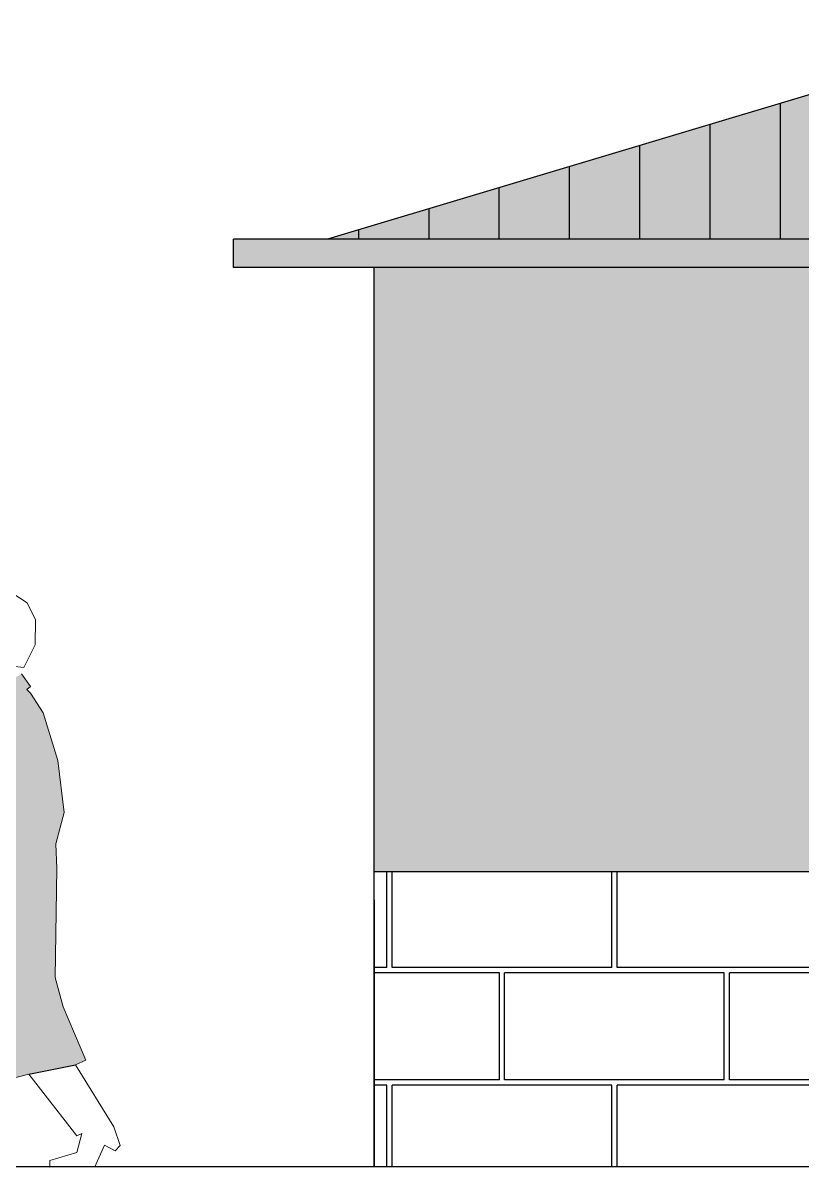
# Model space of a CAD drawing. Extents: x 9483 to 67306, y -5730 to 5191.
# Drawn here: x 21941.3 to 22218.5, y -4111.9 to -3704.9 of the extents above; entities that cross this region are included whole.
import ezdxf

# ---------------------------------------------------------------- set-up
doc = ezdxf.new("R2010")
doc.units = 0
doc.header["$MEASUREMENT"] = 0
doc.layers.get('0').update_dxf_attribs({"linetype": 'CONTINUOUS'})
for name, color, linetype in [('duvar', 3, 'CONTINUOUS'), ('Elevation_Vehicles', 7, 'CONTINUOUS'), ('Layer1', 4, 'CONTINUOUS'), ('yazı', 6, 'CONTINUOUS'), ('ölçü', 5, 'CONTINUOUS')]:
    doc.layers.add(name, color=color, linetype=linetype)

msp = doc.modelspace()

# ---------------------------------------------------------------- hatches: boundary and pattern name
at = {"layer": 'Elevation_Vehicles'}
h = msp.add_hatch(color=256, dxfattribs=at)
h.dxf.hatch_style = 1
h.set_gradient(color1=(204, 102, 204), color2=(246, 228, 246), one_color=1, tint=0.93, name='CYLINDER')
h.paths.add_polyline_path([(21955.94558, -3985.71696), (21953.70019, -3967.30478), (21948.46095, -3950.23983), (21943.97018, -3943.35397), (21942.62294, -3942.00674), (21943.97018, -3940.95889), (21940.82663, -3936.46811), (21939.18001, -3937.36627), (21930.04877, -3940.8092), (21927.20461, -3942.60551), (21920.01937, -3969.84955), (21919.57029, -3980.77711), (21919.4206, -4000.38683), (21917.17521, -4016.70332), (21915.52859, -4021.0444), (21907.14581, -4048.43814), (21896.51764, -4074.33495), (21903.70288, -4077.02942), (21919.27091, -4076.87972), (21925.25861, -4075.53249), (21930.49785, -4082.11896), (21943.37141, -4078.82573), (21959.98728, -4075.53249), (21963.72959, -4073.88587), (21955.6462, -4054.87492), (21952.80204, -4044.39644), (21953.40081, -4005.62607), (21952.95173, -3996.9439)])
at = {"layer": 'Layer1'}
h = msp.add_hatch(color=35, dxfattribs=at)
h.dxf.hatch_style = 1
h.set_gradient(color1=(255, 0, 0), color2=(255, 209, 209), one_color=1, tint=0.91, name='CYLINDER')
h.paths.add_polyline_path([(22235.77292, -3726.00108), (22210.77292, -3733.50108), (22210.77292, -3781.85257), (22235.77292, -3781.85257)])
h = msp.add_hatch(color=35, dxfattribs=at)
h.dxf.hatch_style = 1
h.set_gradient(color1=(255, 0, 0), color2=(255, 209, 209), one_color=1, tint=0.91, name='CYLINDER')
h.paths.add_polyline_path([(22210.77292, -3733.50108), (22185.77292, -3741.00108), (22185.77292, -3781.85257), (22210.77292, -3781.85257)])
h = msp.add_hatch(color=35, dxfattribs=at)
h.dxf.hatch_style = 1
h.set_gradient(color1=(255, 0, 0), color2=(255, 209, 209), one_color=1, tint=0.91, name='CYLINDER')
h.paths.add_polyline_path([(22185.77292, -3741.00108), (22160.77292, -3748.50108), (22160.77292, -3781.85257), (22185.77292, -3781.85257)])
h = msp.add_hatch(color=35, dxfattribs=at)
h.dxf.hatch_style = 1
h.set_gradient(color1=(255, 0, 0), color2=(255, 209, 209), one_color=1, tint=0.91, name='CYLINDER')
h.paths.add_polyline_path([(22135.77292, -3781.85257), (22160.77292, -3781.85257), (22160.77292, -3748.50108), (22135.77292, -3756.00108)])
h = msp.add_hatch(color=35, dxfattribs=at)
h.dxf.hatch_style = 1
h.set_gradient(color1=(255, 0, 0), color2=(255, 209, 209), one_color=1, tint=0.91, name='CYLINDER')
h.paths.add_polyline_path([(22135.77292, -3781.85257), (22135.77292, -3756.00108), (22110.77292, -3763.50108), (22110.77292, -3781.85257)])
h = msp.add_hatch(color=35, dxfattribs=at)
h.dxf.hatch_style = 1
h.set_gradient(color1=(255, 0, 0), color2=(255, 209, 209), one_color=1, tint=0.91, name='CYLINDER')
h.paths.add_polyline_path([(22110.77292, -3781.85257), (22110.77292, -3763.50108), (22085.77292, -3771.00108), (22085.77292, -3781.85257)])
h = msp.add_hatch(color=35, dxfattribs=at)
h.dxf.hatch_style = 1
h.set_gradient(color1=(255, 0, 0), color2=(255, 209, 209), one_color=1, tint=0.91, name='CYLINDER')
h.paths.add_polyline_path([(22085.77292, -3771.00108), (22085.77292, -3781.85257), (22060.77292, -3781.85257), (22060.77292, -3778.50108)])
h = msp.add_hatch(color=35, dxfattribs=at)
h.dxf.hatch_style = 1
h.set_gradient(color1=(255, 0, 0), color2=(255, 209, 209), one_color=1, tint=0.91, name='CYLINDER')
h.paths.add_polyline_path([(22060.77292, -3778.50108), (22060.77292, -3781.85257), (22049.60128, -3781.85257)])
h = msp.add_hatch(color=35, dxfattribs=at)
h.dxf.hatch_style = 1
h.set_gradient(color1=(255, 223, 127), color2=(255, 210, 77), one_color=1, tint=0.65, name='CYLINDER')
h.paths.add_polyline_path([(22466.26795, -3941.85257), (22466.26795, -4006.85257), (22611.26795, -4006.85257), (22611.26795, -3806.85257), (22561.26795, -3806.85257), (22561.26795, -3791.85257), (22066.26795, -3791.85257), (22066.26795, -4006.85257), (22226.26795, -4006.85257), (22226.26795, -3941.85257, -1)])
h = msp.add_hatch(dxfattribs=at)
h.set_pattern_fill('AR-B816C,_O', color=35, scale=5)
h.set_pattern_definition([(180, (60510.773, -3642.79), (-40, 40), [78.125, -1.875]), (180, (60550.773, -3640.914), (-40, 40), [78.125, -1.875]), (90, (60510.773, -3642.79), (40, 40), [-41.875, 38.125]), (90, (60512.648, -3642.79), (40, 40), [-41.875, 38.125])])
h.paths.add_polyline_path([(22626.26795, -4006.85257), (22626.26795, -4111.85257), (23436.26795, -4111.85257), (23436.26795, -4006.85257)])
h.paths.add_polyline_path([(22066.26795, -4006.85257), (22066.26795, -4111.85257), (22611.26795, -4111.85257), (22611.26795, -4006.85257)])
at = {"layer": 'ölçü'}
h = msp.add_hatch(color=5, dxfattribs=at)
h.dxf.hatch_style = 1
h.set_gradient(color1=(255, 0, 0), color2=(255, 204, 204), one_color=1, tint=0.9, name='CYLINDER')
h.paths.add_polyline_path([(22576.26795, -3781.85257), (23486.26795, -3781.85257), (23486.26795, -3791.85257), (22576.26795, -3791.85257)])
h.paths.add_polyline_path([(22016.26795, -3781.85257), (22561.26795, -3781.85257), (22561.26795, -3791.85257), (22016.26795, -3791.85257)])

# ---------------------------------------------------------------- linework, layer by layer
at = {"color": 7, "lineweight": 0}
for points in [[(21937.3837, -3907.57745), (21942.77264, -3911.17007), (21945.76649, -3917.15777), (21945.61679, -3926.13933), (21941.5751, -3934.22272), (21938.43155, -3933.77365)], [(21937.3837, -3907.57745), (21942.77264, -3911.17007), (21945.76649, -3917.15777), (21945.61679, -3926.13933), (21941.5751, -3934.22272), (21938.43155, -3933.77365)], [(21940.82663, -3936.46811), (21943.97018, -3940.95889), (21942.62294, -3942.00674), (21943.97018, -3943.35397), (21948.46095, -3950.23983), (21953.70019, -3967.30478), (21955.94558, -3985.71696), (21952.95173, -3996.9439), (21953.40081, -4005.62607), (21952.80204, -4044.39644), (21955.6462, -4054.87492), (21963.72959, -4073.88587), (21959.98728, -4075.53249), (21973.6093, -4097.5373), (21975.85469, -4104.27346), (21974.05838, -4106.06977), (21970.31607, -4104.12377), (21966.87314, -4111.75809), (21950.85603, -4111.90778), (21950.85603, -4109.5127), (21960.43636, -4106.66854), (21962.23267, -4099.93238), (21960.43636, -4100.83053), (21943.37141, -4078.82573), (21930.49785, -4082.11896)], [(21940.82663, -3936.46811), (21943.97018, -3940.95889), (21942.62294, -3942.00674), (21943.97018, -3943.35397), (21948.46095, -3950.23983), (21953.70019, -3967.30478), (21955.94558, -3985.71696), (21952.95173, -3996.9439), (21953.40081, -4005.62607), (21952.80204, -4044.39644), (21955.6462, -4054.87492), (21963.72959, -4073.88587), (21959.98728, -4075.53249), (21973.6093, -4097.5373), (21975.85469, -4104.27346), (21974.05838, -4106.06977), (21970.31607, -4104.12377), (21966.87314, -4111.75809), (21950.85603, -4111.90778), (21950.85603, -4109.5127), (21960.43636, -4106.66854), (21962.23267, -4099.93238), (21960.43636, -4100.83053), (21943.37141, -4078.82573), (21930.49785, -4082.11896)]]:
    msp.add_lwpolyline(points, dxfattribs=at)
at = {"layer": 'duvar'}
for p, q in [((22066.26795, -4111.85257), (22066.26795, -3791.85257)), ((22066.26795, -4016.85257), (22066.26795, -4111.85257))]:
    msp.add_line(p, q, dxfattribs=at)
at = {"layer": 'Elevation_Vehicles'}
msp.add_line((21943.37141, -4078.82573), (21959.98728, -4075.53249), dxfattribs=at)
at = {"layer": 'Layer1', "color": 35}
for p, q in [((22306.26795, -3704.85257), (22049.60128, -3781.85257)), ((22210.77292, -3781.85257), (22210.77292, -3733.50108)), ((22185.77292, -3781.85257), (22185.77292, -3741.00108)), ((22160.77292, -3781.85257), (22160.77292, -3748.50108)), ((22135.77292, -3781.85257), (22135.77292, -3756.00108)), ((22110.77292, -3781.85257), (22110.77292, -3763.50108)), ((22085.77292, -3781.85257), (22085.77292, -3771.00108)), ((22060.77292, -3781.85257), (22060.77292, -3778.50108)), ((22561.26795, -3781.85257), (22016.26795, -3781.85257)), ((22561.26795, -3791.85257), (22016.26795, -3791.85257)), ((22611.26795, -4006.85257), (22066.26795, -4006.85257))]:
    msp.add_line(p, q, dxfattribs=at)
at = {"layer": 'yazı', "color": 35}
msp.add_line((22016.26795, -3791.85257), (22016.26795, -3781.85257), dxfattribs=at)
at = {"layer": 'yazı', "color": 6}
msp.add_line((23436.26795, -4111.85257), (21414.1552, -4111.85257), dxfattribs=at)

doc.saveas('drawing.dxf')
